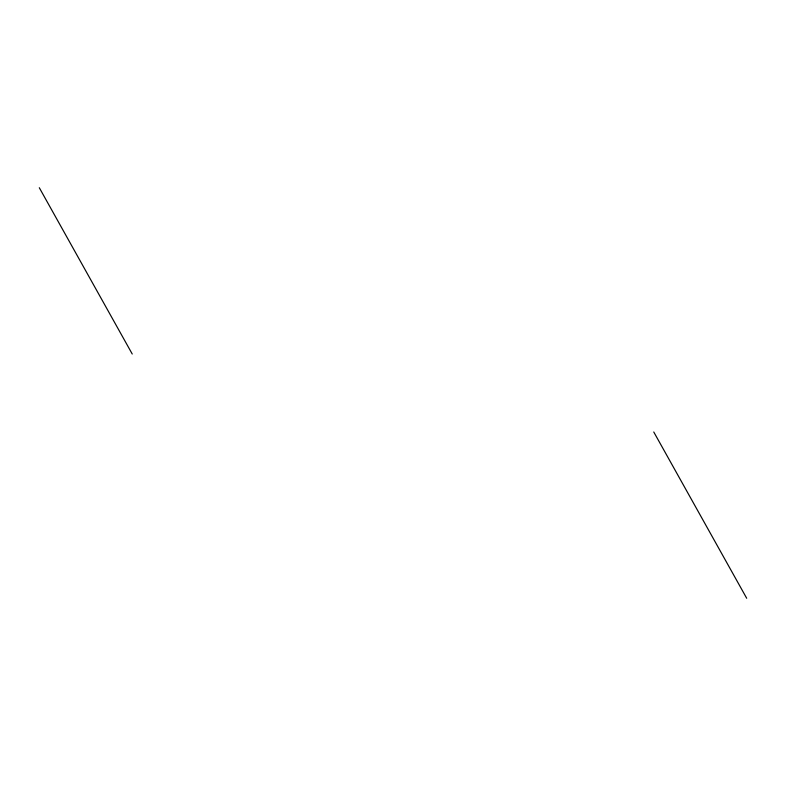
<?xml version="1.0" encoding="UTF-8"?>
<svg xmlns="http://www.w3.org/2000/svg" width="786" height="786" viewBox="0 0 786 786"><rect width="100%" height="100%" fill="white"/><g stroke="black" fill="none" stroke-linecap="round" stroke-linejoin="round"><path stroke-width="1.18" d="M653.755 431.976L746.7 598.274M39.3 187.726L132.244 354.024"/></g></svg>
